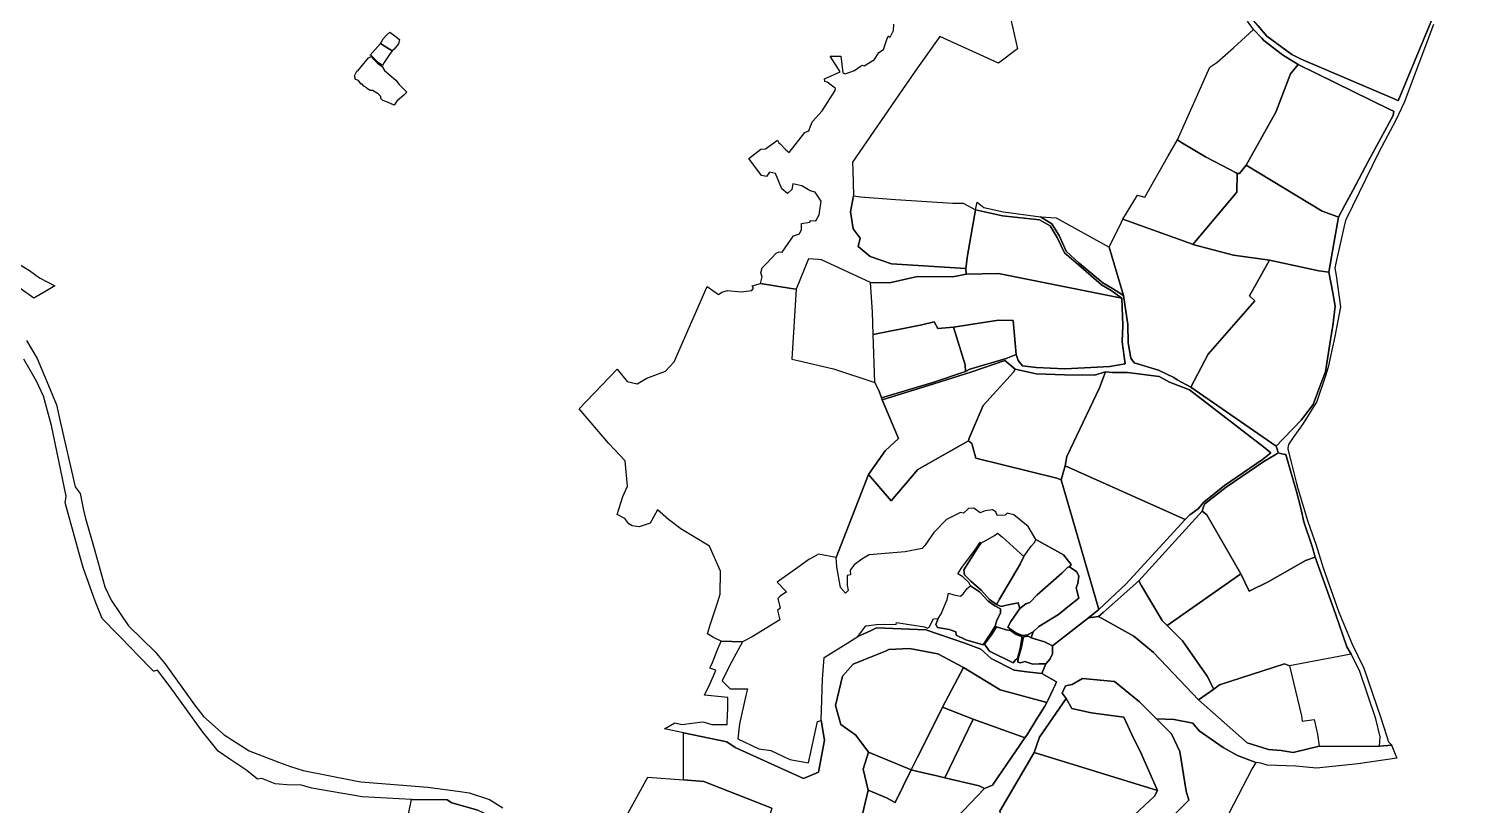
# Model space of a CAD drawing. Extents: x 544494 to 549037, y 1840490 to 1845220.
# Drawn here: x 547530 to 548564, y 1841194 to 1841752 of the extents above; entities that cross this region are included whole.
import ezdxf

# ---------------------------------------------------------------- set-up
doc = ezdxf.new("R2010")
doc.units = 0
doc.layers.add('Level 30', color=7, linetype='Continuous')

msp = doc.modelspace()

# ---------------------------------------------------------------- linework, layer by layer
at = {"layer": 'Level 30'}
for points in [[(548554.85, 1841800.38), (548549.8127, 1841788.1893), (548513.48, 1841700.26), (548513.2349, 1841700.3651), (548510.475, 1841701.5481), (548443.75, 1841730.15), (548436.98, 1841733.54), (548419.16, 1841746.64), (548412.652, 1841754.245), (548405.16, 1841763), (548408.2863, 1841766.4809), (548438.13, 1841799.71), (548439.79, 1841802.35), (548461.31, 1841797.06), (548463.05, 1841797.96), (548476.14, 1841804.02), (548489.55, 1841811.63), (548519.02, 1841831.36), (548540.24, 1841845.78), (548563.76, 1841824.03), (548562.5434, 1841820.8008)], [(548425.56, 1841692.12), (548404.21, 1841653.89), (548399.36, 1841648.04), (548397.85, 1841647.95), (548397.06, 1841648.52), (548392.4989, 1841650.8709), (548375.02, 1841659.88), (548357.4303, 1841670.5875), (548354.88, 1841672.14), (548378.07, 1841724.41), (548383.19, 1841727.69), (548395.0566, 1841738.325), (548409.59, 1841751.35), (548415.4195, 1841745.1672), (548416.85, 1841743.65), (548430.42, 1841733.23), (548441.58, 1841726.36), (548436.22, 1841719.47)], [(547785.11, 1841727.79), (547783.91, 1841725.68), (547780.77, 1841727.8), (547777.65, 1841730.74), (547775.66, 1841732.86), (547775.14, 1841733), (547778.65, 1841737.08), (547782.47, 1841741.43), (547785.72, 1841739.22), (547790.96, 1841736.2), (547789.04, 1841733.55)], [(547796.19, 1841744.18), (547795.33, 1841741.21), (547792.29, 1841737.38), (547790.96, 1841736.2), (547785.72, 1841739.22), (547782.47, 1841741.43), (547784.31, 1841744.62), (547786.83, 1841747.44), (547789.09, 1841749.42), (547792.65, 1841746.94)], [(547794.26, 1841699.89), (547792.36, 1841697.14), (547787.43, 1841699.27), (547784.09, 1841700.35), (547782.8, 1841701.8), (547782.8, 1841703.41), (547780.84, 1841705.22), (547776.61, 1841707.67), (547775.02, 1841707.72), (547772.31, 1841709.26), (547772.71, 1841709.63), (547770.41, 1841710.77), (547768.95, 1841712.28), (547768.62, 1841712.17), (547766.67, 1841714.69), (547764.46, 1841715.59), (547763.7, 1841718.09), (547765.8, 1841721.86), (547766.09, 1841721.75), (547768.35, 1841724.45), (547773.95, 1841730.99), (547775.68, 1841732.01), (547777.3, 1841730.28), (547780.39, 1841727.25), (547783.69, 1841724.79), (547785.25, 1841721.98), (547793.38, 1841714.98), (547795.8, 1841711.86), (547798.29, 1841709.46), (547801.3, 1841706.35), (547799.48, 1841704.49)], [(548510.2082, 1841692.7205), (548510.25, 1841692.7), (548509.76, 1841689.67), (548492.2386, 1841657.0179), (548480.804, 1841635.7089), (548475.1684, 1841625.2067), (548470.55, 1841616.6), (548470.02, 1841616.7923), (548458.78, 1841620.87), (548404.21, 1841653.89), (548425.56, 1841692.12), (548436.22, 1841719.47), (548441.58, 1841726.36), (548507.5043, 1841694.0459)], [(548397.59, 1841634.66), (548365.96, 1841596.99), (548365.6317, 1841597.1086), (548315.76, 1841615.13), (548318.21, 1841619.5), (548326.26, 1841632.28), (548331.41, 1841630.84), (548348.1011, 1841660.2112), (548354.88, 1841672.14), (548357.4303, 1841670.5875), (548375.02, 1841659.88), (548392.4989, 1841650.8709), (548397.06, 1841648.52), (548397.85, 1841647.95)], [(548404.21, 1841653.89), (548458.78, 1841620.87), (548470.02, 1841616.7923), (548470.55, 1841616.6), (548466.5598, 1841593.6014), (548463.69, 1841577.06), (548456.52, 1841578), (548420.91, 1841585.74), (548395.15, 1841589.36), (548365.96, 1841596.99), (548397.59, 1841634.66), (548397.85, 1841647.95), (548399.36, 1841648.04)], [(548122.17, 1841631.94), (548127.36, 1841631.31), (548152.48, 1841629.35), (548193.65, 1841626.69), (548200.93, 1841626.6), (548209.77, 1841621.86), (548204.08, 1841589.04), (548202.96, 1841579.8), (548149.58, 1841582.99), (548134.1, 1841588.29), (548125.49, 1841595.6), (548127.07, 1841601.41), (548122.09, 1841608.1), (548120.03, 1841620.45)], [(548425.77, 1841452.05), (548426.7087, 1841449.0875), (548427.31, 1841447.19), (548425.0846, 1841445.8865), (548416.93, 1841441.11), (548389.83, 1841422.67), (548374.46, 1841410.67), (548373.85, 1841409.22), (548372.66, 1841405.25), (548327.22, 1841355.25), (548301.54, 1841332.55), (548298.31, 1841329.59), (548290.93, 1841328.72), (548298.39, 1841334.6), (548317.74, 1841352.95), (548360.47, 1841399.23), (548363.71, 1841402.75), (548369.77, 1841406.99), (548373.92, 1841411.89), (548388.67, 1841423.66), (548416.03, 1841442.33), (548421.92, 1841447.18), (548416.67, 1841451.53), (548363.63, 1841492.51), (548349.17, 1841498.01), (548341.73, 1841502.05), (548319.05, 1841504.99), (548308.2, 1841505), (548303.32, 1841505.38), (548295.33, 1841503.01), (548273.86, 1841503.21), (548253.36, 1841503.94), (548238.44, 1841507.42), (548230.94, 1841513.6), (548207.23, 1841505.54), (548202.71, 1841504.03), (548179.83, 1841496.77), (548142.74, 1841485.24), (548142.29, 1841486.67), (548179.14, 1841497.85), (548202.58, 1841505.73), (548205.74, 1841507.29), (548231.85, 1841515.04), (548239.13, 1841517.91), (548240.57, 1841513.69), (548243.55, 1841509.86), (548253.31, 1841508.45), (548273.91, 1841507.55), (548288.09, 1841508.23), (548306.38, 1841509.18), (548317.39, 1841511.13), (548315.29, 1841526.93), (548315.77, 1841538.69), (548315.02, 1841558.29), (548307.41, 1841563.97), (548300.44, 1841567.91), (548283.93, 1841582.43), (548273.66, 1841590.98), (548268.58, 1841602.01), (548263.56, 1841610.26), (548255.71, 1841614.77), (548229.36, 1841617.53), (548209.77, 1841621.86), (548210.98, 1841627.35), (548215.85, 1841623.63), (548229.92, 1841620.32), (548256.56, 1841616.86), (548264.66, 1841611.72), (548270.03, 1841603.38), (548274.89, 1841592.21), (548284.38, 1841583.55), (548301.27, 1841569.33), (548308.35, 1841565.34), (548316.15, 1841560.31), (548319.33, 1841539.53), (548319.56, 1841526.33), (548321.43, 1841515.38), (548323.76, 1841511.85), (548341.23, 1841506.75), (548352.38, 1841501.31), (548354.66, 1841499.74), (548364.61, 1841494.42)], [(548226.44, 1841576.08), (548203.1, 1841575.56), (548202.96, 1841579.8), (548204.08, 1841589.04), (548209.77, 1841621.86), (548229.36, 1841617.53), (548255.71, 1841614.77), (548263.56, 1841610.26), (548268.58, 1841602.01), (548273.66, 1841590.98), (548283.93, 1841582.43), (548300.44, 1841567.91), (548307.41, 1841563.97), (548315.02, 1841558.29)], [(548305.86, 1841595.12), (548316.15, 1841560.31), (548308.35, 1841565.34), (548301.27, 1841569.33), (548284.38, 1841583.55), (548274.89, 1841592.21), (548270.03, 1841603.38), (548264.66, 1841611.72), (548256.56, 1841616.86), (548267.76, 1841616.19)], [(548377.06, 1841518.1), (548364.61, 1841494.42), (548354.66, 1841499.74), (548352.38, 1841501.31), (548341.23, 1841506.75), (548323.76, 1841511.85), (548321.43, 1841515.38), (548319.56, 1841526.33), (548319.33, 1841539.53), (548316.15, 1841560.31), (548305.86, 1841595.12), (548314.729, 1841613.046), (548315.76, 1841615.13), (548365.6317, 1841597.1086), (548365.96, 1841596.99), (548395.15, 1841589.36), (548420.91, 1841585.74), (548406.58, 1841560.08), (548410.59, 1841556.35)], [(548466.4483, 1841562.2186), (548468.21, 1841552.74), (548466.53, 1841538.55), (548464.9396, 1841528.7557), (548461.17, 1841505.54), (548458.6708, 1841498.8053), (548452.39, 1841481.88), (548445.5209, 1841472.8849), (548443.86, 1841470.71), (548437.9622, 1841464.6264), (548430.8931, 1841457.3346), (548425.77, 1841452.05), (548364.61, 1841494.42), (548377.06, 1841518.1), (548410.59, 1841556.35), (548406.58, 1841560.08), (548420.91, 1841585.74), (548456.52, 1841578), (548463.69, 1841577.06)], [(548315.29, 1841526.93), (548317.39, 1841511.13), (548306.38, 1841509.18), (548288.09, 1841508.23), (548273.91, 1841507.55), (548253.31, 1841508.45), (548243.55, 1841509.86), (548240.57, 1841513.69), (548239.13, 1841517.91), (548236.98, 1841542.28), (548226.47, 1841542.53), (548194.13, 1841537.44), (548182.79, 1841536.47), (548180.27, 1841541.27), (548171.41, 1841539.26), (548136.43, 1841532.17), (548135.77, 1841548.38), (548134.32, 1841569.69), (548147.96, 1841569.34), (548168.22, 1841573.96), (548193.54, 1841573.68), (548203.1, 1841575.56), (548226.44, 1841576.08), (548315.02, 1841558.29), (548315.77, 1841538.69)], [(548142.74, 1841485.24), (548154.52, 1841457.47), (548144.97, 1841448.73), (548133.06, 1841431.68), (548109.79, 1841372.1), (548097.04, 1841374.49), (548093.7109, 1841372.5703), (548090.19, 1841370.54), (548083.9427, 1841366.1221), (548067.31, 1841354.36), (548074.1, 1841347.42), (548069.46, 1841344.33), (548067.95, 1841342.57), (548069.47, 1841335.71), (548067.69, 1841333.82), (548069.23, 1841327.26), (548049.32, 1841314.97), (548042.47, 1841311.4), (548027.19, 1841311.92), (548021.55, 1841314.55), (548017.34, 1841317.14), (548019.51, 1841324.24), (548024.3, 1841338.82), (548026.46, 1841345.72), (548026.76, 1841362.32), (548018.73, 1841380.09), (547998.3, 1841392.53), (547989.27, 1841399.39), (547981.45, 1841406.18), (547976.25, 1841396.58), (547968.2, 1841394.04), (547963.33, 1841394.84), (547960.73, 1841396.33), (547957.95, 1841400.13), (547952.44, 1841402.95), (547956.59, 1841415.9), (547959.77, 1841423.28), (547958.15, 1841441.54), (547946.58, 1841453.88), (547925.05, 1841478.93), (547952.55, 1841507.26), (547959.76, 1841498.53), (547966.75, 1841496.91), (547973.82, 1841500.83), (547987.25, 1841506), (547993.36, 1841512.54), (548017.17, 1841566.68), (548025.23, 1841561.12), (548027.61, 1841562.76), (548031.68, 1841563.8), (548041.44, 1841562.86), (548049.21, 1841563.78), (548050.31, 1841565.64), (548049.43, 1841567.23), (548055.33, 1841568.93), (548077.3616, 1841565.3591), (548081.12, 1841564.75), (548077.96, 1841514.43), (548082.1872, 1841513.4682), (548107.89, 1841507.62), (548137.64, 1841497.71), (548140.61, 1841491.56), (548142.29, 1841486.67)], [(548194.13, 1841537.44), (548202.5, 1841510.45), (548202.58, 1841505.73), (548179.14, 1841497.85), (548142.29, 1841486.67), (548140.61, 1841491.56), (548137.64, 1841497.71), (548136.43, 1841532.17), (548171.41, 1841539.26), (548180.27, 1841541.27), (548182.79, 1841536.47)], [(548194.13, 1841537.44), (548226.47, 1841542.53), (548236.98, 1841542.28), (548239.13, 1841517.91), (548231.85, 1841515.04), (548205.74, 1841507.29), (548202.58, 1841505.73), (548202.5, 1841510.45)], [(548205.37, 1841457.71), (548204.83, 1841455.92), (548168.54, 1841435.34), (548149.21, 1841412.77), (548133.06, 1841431.68), (548144.97, 1841448.73), (548154.52, 1841457.47), (548142.74, 1841485.24), (548179.83, 1841496.77), (548202.71, 1841504.03), (548207.23, 1841505.54), (548230.94, 1841513.6), (548238.44, 1841507.42), (548237.03, 1841505.31), (548215.27, 1841481.32)], [(548275.56, 1841444.61), (548274.18, 1841437.98), (548271.46, 1841427.91), (548268.17, 1841429.05), (548210.04, 1841443.52), (548207.3, 1841454.03), (548204.83, 1841455.92), (548205.37, 1841457.71), (548215.27, 1841481.32), (548237.03, 1841505.31), (548238.44, 1841507.42), (548253.36, 1841503.94), (548273.86, 1841503.21), (548295.33, 1841503.01), (548303.32, 1841505.38), (548298.9, 1841493.86)], [(548388.67, 1841423.66), (548373.92, 1841411.89), (548369.77, 1841406.99), (548363.71, 1841402.75), (548360.47, 1841399.23), (548274.18, 1841437.98), (548275.56, 1841444.61), (548298.9, 1841493.86), (548303.32, 1841505.38), (548308.2, 1841505), (548319.05, 1841504.99), (548341.73, 1841502.05), (548349.17, 1841498.01), (548363.63, 1841492.51), (548416.67, 1841451.53), (548421.92, 1841447.18), (548416.03, 1841442.33)], [(548271.46, 1841427.91), (548298.39, 1841334.6), (548290.93, 1841328.72), (548265.25, 1841308.5), (548259.47, 1841311.41), (548249.95, 1841314.24), (548251.34, 1841318.57), (548255.34, 1841322.52), (548269.44, 1841330.98), (548276.12, 1841336.49), (548284.13, 1841342.8), (548282.18, 1841350.3), (548283.47, 1841353.25), (548283.98, 1841358.58), (548282.53, 1841361.83), (548277.47, 1841365.38), (548278.67, 1841367.01), (548272.94, 1841373.82), (548253.27, 1841384.9), (548247.66, 1841394.18), (548237.29, 1841402.65), (548232.49, 1841403.88), (548231.07, 1841402.46), (548225.3, 1841402.21), (548224.35, 1841404.81), (548222.06, 1841406.32), (548216.68, 1841405.52), (548213.23, 1841404.08), (548208.54, 1841407.59), (548204.89, 1841407.3), (548201.11, 1841403.96), (548199.08, 1841404.38), (548188.95, 1841399.23), (548179.84, 1841389.98), (548173.51, 1841380.55), (548171.54, 1841378.54), (548159.39, 1841376.18), (548133.38, 1841373.85), (548128.29, 1841370.76), (548122.62, 1841366.79), (548119.81, 1841362.82), (548120.12, 1841359.63), (548117.72, 1841359.04), (548117.68, 1841352.22), (548118.28, 1841348.27), (548116.42, 1841346.35), (548112.85, 1841350.54), (548110.23, 1841365.28), (548109.79, 1841372.1), (548133.06, 1841431.68), (548149.21, 1841412.77), (548168.54, 1841435.34), (548204.83, 1841455.92), (548207.3, 1841454.03), (548210.04, 1841443.52), (548268.17, 1841429.05)], [(548406.54, 1841347.86), (548400.36, 1841360.22), (548375.92, 1841402.62), (548372.66, 1841405.25), (548373.85, 1841409.22), (548374.46, 1841410.67), (548389.83, 1841422.67), (548416.93, 1841441.11), (548425.0846, 1841445.8865), (548427.31, 1841447.19), (548428.9312, 1841446.8258), (548431.9559, 1841446.1464), (548432.83, 1841445.95), (548436.0962, 1841434.3478), (548440.3099, 1841419.3801), (548443.37, 1841408.51), (548444.0317, 1841405.3784), (548445.65, 1841397.72), (548451.69, 1841379.9), (548453.84, 1841372.25), (548446.92, 1841369.81), (548420.63, 1841354.88)], [(548274.18, 1841437.98), (548360.47, 1841399.23), (548317.74, 1841352.95), (548298.39, 1841334.6), (548271.46, 1841427.91)], [(548400.36, 1841360.22), (548347.47, 1841323.13), (548343.88, 1841326.7), (548329.2, 1841351.78), (548327.22, 1841355.25), (548372.66, 1841405.25), (548375.92, 1841402.62)], [(548227.16, 1841342.13), (548224.97, 1841338.31), (548219.95, 1841341.79), (548213.89, 1841348.56), (548206.55, 1841355.12), (548201.97, 1841359.58), (548201.55, 1841363.27), (548210.76, 1841377.92), (548213.92, 1841382.48), (548217.34, 1841384.13), (548223.41, 1841387.73), (548225.6, 1841389.45), (548228.95, 1841386.89), (548242.08, 1841374.9), (548244.65, 1841372.86), (548242.03, 1841367.14)], [(548260.26, 1841295.69), (548257.45, 1841288.67), (548246.83, 1841289.83), (548237.51, 1841291.12), (548221, 1841299.49), (548213.77, 1841306.17), (548202.3, 1841310.54), (548174.23, 1841319.96), (548138.84, 1841321.39), (548134.3604, 1841319.3574), (548125.33, 1841315.26), (548130.98, 1841322.85), (548131.5034, 1841322.9134), (548138.57, 1841323.77), (548144.82, 1841324.22), (548152.8, 1841323.92), (548153.12, 1841325.28), (548173.12, 1841322.1), (548175.18, 1841321.32), (548176.53, 1841321.99), (548179.6, 1841327.86), (548183.02, 1841328.22), (548181.43, 1841323.78), (548182.51, 1841321.66), (548190.83, 1841320.17), (548195.79, 1841318.65), (548196.05, 1841316.23), (548202.86, 1841312.89), (548215.27, 1841309.37), (548220.77, 1841317.58), (548223.91, 1841322.66), (548225.2, 1841326.95), (548227.74, 1841331.95), (548227.92, 1841335.02), (548223.79, 1841337.36), (548218.98, 1841340.55), (548212.81, 1841347.34), (548206.2, 1841351.7), (548205.1, 1841353.97), (548200.82, 1841358.09), (548197.17, 1841360.18), (548200.03, 1841364.78), (548210.08, 1841378.31), (548213.24, 1841383.11), (548213.92, 1841382.48), (548210.76, 1841377.92), (548201.55, 1841363.27), (548201.97, 1841359.58), (548206.55, 1841355.12), (548213.89, 1841348.56), (548219.95, 1841341.79), (548224.97, 1841338.31), (548228.4, 1841336.92), (548232.22, 1841337.7), (548240.57, 1841339.54), (548241.8, 1841335.44), (548235.26, 1841326.11), (548233.12, 1841322.04), (548235.14, 1841320.38), (548239.32, 1841317.61), (548243.6, 1841315.88), (548247.17, 1841316.48), (548251.34, 1841318.57), (548249.95, 1841314.24), (548247.56, 1841315.52), (548244.26, 1841314.96), (548242.66, 1841306.53), (548240.38, 1841299.34), (548240.32, 1841296.73), (548242.09, 1841296.32), (548245.37, 1841297.27), (548251.13, 1841295.48), (548255.54, 1841295.67)], [(548278.67, 1841367.01), (548277.47, 1841365.38), (548276.1, 1841365.05), (548271.84, 1841360.87), (548254.16, 1841345.31), (548248.92, 1841339.71), (548246.04, 1841338.84), (548241.8, 1841335.44), (548240.57, 1841339.54), (548232.22, 1841337.7), (548228.4, 1841336.92), (548224.97, 1841338.31), (548227.16, 1841342.13), (548242.03, 1841367.14), (548244.65, 1841372.86), (548249.76, 1841380.18), (548252.43, 1841383.16), (548253.27, 1841384.9), (548272.94, 1841373.82)], [(548479.72, 1841302.58), (548435.41, 1841294.08), (548431.77, 1841295.52), (548385.09, 1841280.59), (548380.95, 1841277.52), (548376.33, 1841286.81), (548358.62, 1841312.08), (548347.47, 1841323.13), (548400.36, 1841360.22), (548406.54, 1841347.86), (548420.63, 1841354.88), (548446.92, 1841369.81), (548453.84, 1841372.25), (548468.5, 1841331.45), (548476.68, 1841307.72)], [(548277.47, 1841365.38), (548282.53, 1841361.83), (548283.98, 1841358.58), (548283.47, 1841353.25), (548282.18, 1841350.3), (548284.13, 1841342.8), (548276.12, 1841336.49), (548269.44, 1841330.98), (548255.34, 1841322.52), (548251.34, 1841318.57), (548247.17, 1841316.48), (548243.6, 1841315.88), (548239.32, 1841317.61), (548235.14, 1841320.38), (548233.12, 1841322.04), (548235.26, 1841326.11), (548241.8, 1841335.44), (548246.04, 1841338.84), (548248.92, 1841339.71), (548254.16, 1841345.31), (548271.84, 1841360.87), (548276.1, 1841365.05)], [(548223.79, 1841337.36), (548227.92, 1841335.02), (548227.74, 1841331.95), (548225.2, 1841326.95), (548223.91, 1841322.66), (548220.77, 1841317.58), (548215.27, 1841309.37), (548202.86, 1841312.89), (548196.05, 1841316.23), (548195.79, 1841318.65), (548190.83, 1841320.17), (548182.51, 1841321.66), (548181.43, 1841323.78), (548183.02, 1841328.22), (548185.15, 1841331.54), (548189.59, 1841341.86), (548190.44, 1841346.44), (548194.33, 1841345.29), (548198.99, 1841344.25), (548200.95, 1841346), (548203.9, 1841349.7), (548206.2, 1841351.7), (548212.81, 1841347.34), (548218.98, 1841340.55)], [(548380.95, 1841277.52), (548370.14, 1841269.74), (548352.14, 1841288.71), (548337.6, 1841303.87), (548323.67, 1841315.5), (548298.31, 1841329.59), (548301.54, 1841332.55), (548327.22, 1841355.25), (548329.2, 1841351.78), (548343.88, 1841326.7), (548347.47, 1841323.13), (548358.62, 1841312.08), (548376.33, 1841286.81)], [(548239.06, 1841316.73), (548243.46, 1841315.03), (548241.99, 1841306.65), (548239.9, 1841299.44), (548238.48, 1841298.38), (548236.8, 1841296.42), (548219.98, 1841304.69), (548216.22, 1841309.65), (548221.74, 1841317.26), (548225.02, 1841322.12), (548231.97, 1841320.02), (548234.96, 1841319.45)], [(548243.46, 1841315.03), (548239.06, 1841316.73), (548234.96, 1841319.45), (548231.97, 1841320.02), (548225.02, 1841322.12), (548221.74, 1841317.26), (548216.22, 1841309.65), (548219.98, 1841304.69), (548236.8, 1841296.42), (548238.48, 1841298.38), (548239.9, 1841299.44), (548241.99, 1841306.65)], [(548097.19, 1841217.87), (548086.36, 1841213.27), (548037.31, 1841235.52), (548031.15, 1841239.49), (548000, 1841246.1), (547986.37, 1841248.99), (547993.94, 1841253.1), (547999.01, 1841252.11), (548013.86, 1841253.97), (548014.89, 1841253.69), (548020.53, 1841251.9), (548031.46, 1841252.02), (548031.78, 1841259.79), (548032.03, 1841262.82), (548031.85, 1841270.4), (548031.84, 1841271.4), (548015.22, 1841273.01), (548019.14, 1841281.05), (548021.76, 1841287.08), (548023.41, 1841291.13), (548019, 1841292.43), (548019.39, 1841293.35), (548020.95, 1841296.66), (548024.75, 1841306.38), (548027.19, 1841311.92), (548042.47, 1841311.4), (548033.49, 1841294.69), (548027.94, 1841283.51), (548033.74, 1841277.58), (548046.13, 1841277.68), (548044.81, 1841272.87), (548040.42, 1841252.61), (548039.22, 1841241.67), (548054.23, 1841234.43), (548062.82, 1841233.38), (548076.44, 1841226.78), (548089.85, 1841224.39), (548096.3, 1841254.1), (548098.96, 1841254.89), (548101.36, 1841240.82)], [(548201.23, 1841292.91), (548186.15, 1841264.38), (548178.9458, 1841249.9748), (548168.187, 1841228.4619), (548163.64, 1841219.37), (548133.05, 1841232.09), (548123.94, 1841244.41), (548113.18, 1841252.06), (548109.27, 1841265.65), (548114.39, 1841286.66), (548121.96, 1841295.35), (548129.6124, 1841298.4592), (548145.273, 1841304.822), (548147.68, 1841305.8), (548162.5, 1841306.69), (548182.7, 1841302.85)], [(548249.95, 1841314.24), (548259.47, 1841311.41), (548265.25, 1841308.5), (548265.23, 1841302.75), (548263.54, 1841299.23), (548260.26, 1841295.69), (548255.54, 1841295.67), (548251.13, 1841295.48), (548245.37, 1841297.27), (548242.09, 1841296.32), (548240.32, 1841296.73), (548240.38, 1841299.34), (548242.66, 1841306.53), (548244.26, 1841314.96), (548247.56, 1841315.52)], [(548435.41, 1841294.08), (548443.96, 1841258.34), (548444.41, 1841254.31), (548453.16, 1841255.67), (548455.4, 1841245.09), (548456.77, 1841236.41), (548438.11, 1841231.91), (548429.33, 1841233.31), (548420.23, 1841234.06), (548404.91, 1841238.92), (548370.14, 1841269.74), (548380.95, 1841277.52), (548385.09, 1841280.59), (548431.77, 1841295.52)], [(548261.0516, 1841267.8803), (548261.2, 1841267.84), (548259.5312, 1841265.1417), (548253.4509, 1841255.31), (548247.18, 1841245.17), (548245.27, 1841242.38), (548244.7302, 1841242.5778), (548208.27, 1841255.94), (548186.15, 1841264.38), (548201.23, 1841292.91), (548227.55, 1841276.98)], [(548208.27, 1841255.94), (548187.74, 1841213.76), (548181.9739, 1841215.1022), (548168.4471, 1841218.251), (548163.64, 1841219.37), (548168.187, 1841228.4619), (548178.9458, 1841249.9748), (548186.15, 1841264.38)], [(548340.64, 1841204.58), (548252.1, 1841231.94), (548255.85, 1841242.91), (548275.02, 1841270.76), (548278.94, 1841263.41), (548292.93, 1841260.33), (548316.32, 1841257.2), (548323.24, 1841242.09), (548328.24, 1841232.84)], [(548208.27, 1841255.94), (548244.7302, 1841242.5778), (548245.27, 1841242.38), (548221.99, 1841208.39), (548216.22, 1841205.96), (548213.93, 1841207.2198), (548212.53, 1841207.99), (548187.74, 1841213.76)], [(548381.9, 1841169.17), (548376.6, 1841160.69), (548356.85, 1841162.72), (548338.55, 1841172.86), (548363.19, 1841197.63), (548361.2, 1841204.17), (548356.68, 1841232.5), (548350.52, 1841245.42), (548339.9, 1841256), (548352.43, 1841255.63), (548366, 1841252.86), (548370.55, 1841247.55), (548387.84, 1841235.49), (548398.16, 1841229.7), (548411.2, 1841224.61), (548408.41, 1841219.83)], [(548133.05, 1841232.09), (548163.64, 1841219.37), (548152.15, 1841196.03), (548145.99, 1841199.26), (548132.72, 1841204.77), (548129.14, 1841220.01)], [(548252.1, 1841231.94), (548340.64, 1841204.58), (548338.37, 1841200.48), (548316.87, 1841180.37), (548305.94, 1841168.24), (548291.38, 1841143.48), (548284.26, 1841100.76), (548273.12, 1841101.56), (548267.28, 1841115.44), (548256, 1841133.11), (548243.13, 1841146.9), (548227.42, 1841189.73)], [(548042.65, 1841149.58), (548033.36, 1841133.32), (548027.27, 1841136.4), (548001.73, 1841146.65), (547982.47, 1841159.57), (547958.82, 1841173.05), (547957.45, 1841183.33), (547974.53, 1841214.25), (548000, 1841212.3), (548014.76, 1841211.17), (548063.47, 1841191.99), (548061.31, 1841184.61)], [(548187.74, 1841213.76), (548212.53, 1841207.99), (548213.93, 1841207.2198), (548216.22, 1841205.96), (548185.9655, 1841174.1854), (548183.58, 1841171.68), (548150.8, 1841141.32), (548143.4349, 1841136.7438), (548132.42, 1841129.9), (548131.13, 1841136.34), (548130.5281, 1841142.703), (548127.14, 1841178.52), (548127.53, 1841182.67), (548132.72, 1841204.77), (548145.99, 1841199.26), (548152.15, 1841196.03), (548163.64, 1841219.37), (548168.4471, 1841218.251), (548181.9739, 1841215.1022)], [(547908.21, 1841150.46), (547911.567, 1841143.4482), (547911.93, 1841142.69), (547906.62, 1841138.4), (547898.74, 1841129.91), (547890.23, 1841117.41), (547839.99, 1841103.87), (547830.6, 1841101.95), (547827.01, 1841093.74), (547822, 1841082.96), (547796.43, 1841111.63), (547791, 1841131.5), (547804.83, 1841198.11), (547830.36, 1841197.98), (547833.7, 1841195.76), (547852.41, 1841190.54), (547866.22, 1841183.98), (547882.0972, 1841174.8098), (547887.62, 1841171.62), (547898.88, 1841162.35)]]:
    msp.add_lwpolyline(points, close=True, dxfattribs=at)
for points in [[(548229.36, 1841785.25), (548240, 1841737.53), (548226.48, 1841727.23), (548184.12, 1841746.49), (548168.19, 1841723.88), (548157.4632, 1841708.2987), (548121.61, 1841656.22), (548121.7461, 1841650.3183), (548122.17, 1841631.94), (548120.03, 1841620.45), (548122.09, 1841608.1), (548127.07, 1841601.41), (548125.49, 1841595.6), (548134.1, 1841588.29), (548149.58, 1841582.99), (548202.96, 1841579.8), (548203.1, 1841575.56), (548193.54, 1841573.68), (548168.22, 1841573.96), (548147.96, 1841569.34), (548134.32, 1841569.69), (548099.18, 1841585.95), (548097.077, 1841586.0999), (548089.92, 1841586.61), (548081.12, 1841564.75), (548077.3616, 1841565.3591), (548055.33, 1841568.93), (548056.52, 1841573.79), (548055.74, 1841576.55), (548056.53, 1841580.15), (548059.99, 1841583.48), (548066.7, 1841590.78), (548068.78, 1841591.73), (548070.87, 1841591.49), (548079.03, 1841603.11), (548083.32, 1841604.71), (548084.87, 1841607.79), (548084.77, 1841612.11), (548090.8, 1841613.01), (548091.22, 1841614.29), (548091.6823, 1841614.2522), (548095.13, 1841613.97), (548097.47, 1841618.35), (548099, 1841628.07), (548096.6158, 1841631.6772), (548094.77, 1841634.47), (548091.03, 1841635.43), (548085.18, 1841639.16), (548078.59, 1841640.55), (548077.9, 1841636.56), (548074.7, 1841633.57), (548070.67, 1841637.05), (548066.09, 1841648.05), (548061.99, 1841648.96), (548059.75, 1841645.9), (548056.06, 1841646.6), (548047.1, 1841658.63), (548055.72, 1841665.33), (548059.03, 1841665.74), (548067.53, 1841671.8), (548068.63, 1841670.09), (548069.49, 1841669.2), (548073.68, 1841664.96), (548076.07, 1841663.06), (548087.37, 1841677.41), (548090.11, 1841678.61), (548091.34, 1841681.91), (548092.81, 1841685.24), (548099.61, 1841693), (548109.13, 1841707.71), (548109.4, 1841709.07), (548108.18, 1841709.91), (548103.25, 1841713.54), (548101.65, 1841714.15), (548101.33, 1841715.87), (548112.66, 1841720.92), (548105.41, 1841732.29), (548113.22, 1841732.35), (548114.52, 1841720.26), (548116.2, 1841719.5), (548122.89, 1841722.08), (548126.97, 1841724.8), (548128.47, 1841725.89), (548129.76, 1841725.34), (548137.26, 1841729.88), (548140.44, 1841734.9), (548143.66, 1841737.06), (548146.07, 1841744.24), (548147.11, 1841746.64), (548147.28, 1841746.54), (548148.57, 1841746.04), (548150.94, 1841750.63), (548151.27, 1841755.3)], [(548412.652, 1841754.245), (548419.16, 1841746.64), (548436.98, 1841733.54), (548443.75, 1841730.15), (548510.475, 1841701.5481), (548513.2349, 1841700.3651), (548513.48, 1841700.26), (548549.8127, 1841788.1893)], [(548538.9097, 1841755.0573), (548517.68, 1841699.06), (548511.79, 1841686.29), (548499.52, 1841663.25), (548475.7508, 1841614.7609), (548475.52, 1841614.29), (548474.4047, 1841609.1806), (548473.4527, 1841604.8189), (548468.7833, 1841583.427), (548468.02, 1841579.93), (548468.8049, 1841574.5946), (548472.12, 1841552.06), (548468.03, 1841530.89), (548465.0524, 1841517.5512), (548463.11, 1841508.85), (548461.35, 1841502.46), (548454.97, 1841484.06), (548445.24, 1841468.36), (548438.118, 1841458.2928), (548434.6, 1841453.32), (548434.2006, 1841450.571), (548434.09, 1841449.81), (548436.32, 1841441.46), (548440.272, 1841426.1014), (548441.42, 1841421.64), (548444.7297, 1841410.6523), (548448.33, 1841398.7), (548450.2916, 1841393.0186), (548454.5, 1841380.83), (548459.57, 1841364.65), (548470.94, 1841332.65), (548480.29, 1841309.68), (548488.86, 1841292.55), (548500.97, 1841256.88), (548504.98, 1841244.03), (548506.53, 1841239.48), (548508.78, 1841237.1), (548500.02, 1841236.42), (548500.54, 1841243.18), (548497.42, 1841255.97), (548485.74, 1841290.77), (548479.72, 1841302.58), (548476.68, 1841307.72), (548468.5, 1841331.45), (548453.84, 1841372.25), (548451.69, 1841379.9), (548445.65, 1841397.72), (548444.0317, 1841405.3784), (548443.37, 1841408.51), (548440.3099, 1841419.3801), (548436.0962, 1841434.3478), (548432.83, 1841445.95), (548431.9559, 1841446.1464), (548428.9312, 1841446.8258), (548427.31, 1841447.19), (548426.7087, 1841449.0875), (548425.77, 1841452.05), (548430.8931, 1841457.3346), (548437.9622, 1841464.6264), (548443.86, 1841470.71), (548445.5209, 1841472.8849), (548452.39, 1841481.88), (548458.6708, 1841498.8053), (548461.17, 1841505.54), (548464.9396, 1841528.7557), (548466.53, 1841538.55), (548468.21, 1841552.74), (548466.4483, 1841562.2186), (548463.69, 1841577.06), (548466.5598, 1841593.6014), (548470.55, 1841616.6), (548475.1684, 1841625.2067), (548480.804, 1841635.7089), (548492.2386, 1841657.0179), (548509.76, 1841689.67), (548510.25, 1841692.7), (548510.2082, 1841692.7205), (548507.5043, 1841694.0459), (548441.58, 1841726.36), (548430.42, 1841733.23), (548416.85, 1841743.65), (548415.4195, 1841745.1672), (548409.59, 1841751.35), (548405.15, 1841757.52)], [(547495.19, 1841599.53), (547530.45, 1841578.28), (547537.63, 1841573), (547548.62, 1841567.2), (547542.6622, 1841563.7223), (547533.39, 1841558.31), (547511.83, 1841573.79)], [(547528.15, 1841527.89), (547535.85, 1841514.92), (547544.04, 1841495.62), (547549.74, 1841481.81), (547552.4, 1841469.77), (547563.06, 1841422.7), (547566.73, 1841418.08), (547569.01, 1841406), (547570.24, 1841400.91), (547577.18, 1841376.81), (547584.45, 1841350.91), (547588.99, 1841341.4), (547601.39, 1841322.98), (547620.7, 1841304.17), (547623.95, 1841300.28), (547627.66, 1841295.83), (547648.85, 1841266.05), (547655.28, 1841257.85), (547670.22, 1841244.57), (547688.13, 1841233.04), (547709.96, 1841224.61), (547717.81, 1841221.93), (547726.9, 1841218.88), (547764.4939, 1841211.6049), (547768.24, 1841210.88), (547816.4, 1841207.01), (547839.7879, 1841203.8257), (547846.22, 1841202.95), (547860.67, 1841198.2), (547870.33, 1841192.2)], [(547852.41, 1841190.54), (547833.7, 1841195.76), (547830.36, 1841197.98), (547804.83, 1841198.11), (547769.18, 1841200.15), (547733.19, 1841206.32), (547724.76, 1841208.59), (547718.16, 1841208.44), (547706.92, 1841209.48), (547697.17, 1841213.13), (547694.06, 1841212.79), (547686.36, 1841219.02), (547674.29, 1841227.02), (547665.95, 1841232.85), (547657.1314, 1841243.7269), (547654.81, 1841246.59), (547631.41, 1841279.16), (547622.19, 1841290.98), (547619.8567, 1841290.3561), (547619.46, 1841290.25), (547606.8768, 1841303.1433), (547604.6876, 1841305.3864), (547582.53, 1841328.09), (547577.9133, 1841339.5446), (547576.44, 1841343.2), (547568.78, 1841364.73), (547566.95, 1841371.44), (547557.0023, 1841407.9026), (547556.04, 1841411.43), (547556.2231, 1841412.7891), (547556.68, 1841416.18), (547546.21, 1841466.83), (547540.28, 1841488.07), (547535.35, 1841498.67), (547533.3819, 1841502.0965), (547526.2, 1841514.6)], [(548185.9655, 1841174.1854), (548216.22, 1841205.96), (548221.99, 1841208.39), (548245.27, 1841242.38), (548247.18, 1841245.17), (548253.4509, 1841255.31), (548259.5312, 1841265.1417), (548261.2, 1841267.84), (548262.0841, 1841269.7402), (548265.69, 1841277.49), (548266.7185, 1841279.7789), (548268.04, 1841282.72), (548257.45, 1841288.67), (548260.26, 1841295.69), (548263.54, 1841299.23), (548265.23, 1841302.75), (548265.25, 1841308.5), (548290.93, 1841328.72), (548298.31, 1841329.59), (548323.67, 1841315.5), (548337.6, 1841303.87), (548352.14, 1841288.71), (548370.14, 1841269.74), (548404.91, 1841238.92), (548420.23, 1841234.06), (548429.33, 1841233.31), (548438.11, 1841231.91), (548456.77, 1841236.41), (548500.02, 1841236.42), (548508.78, 1841237.1), (548508.9804, 1841236.6072), (548510.9259, 1841231.8226), (548512.59, 1841227.73), (548484.73, 1841223.73), (548454.71, 1841220.69), (548440, 1841222.16), (548419.24, 1841222.8), (548414.92, 1841224.21), (548411.2, 1841224.61), (548398.16, 1841229.7), (548387.84, 1841235.49), (548370.55, 1841247.55), (548366, 1841252.86), (548352.43, 1841255.63), (548339.9, 1841256), (548327.64, 1841268.31), (548309.78, 1841282.83), (548286.68, 1841285.14), (548279.37, 1841280.7), (548274.5975, 1841279.9145), (548274.57, 1841279.91), (548274.4461, 1841279.6425), (548274.3239, 1841279.3787), (548272.12, 1841274.62), (548275.02, 1841270.76), (548255.85, 1841242.91), (548252.1, 1841231.94), (548227.42, 1841189.73)], [(548063.47, 1841191.99), (548014.76, 1841211.17), (548000, 1841212.3), (548000, 1841233.45), (548000, 1841246.09), (548000, 1841246.1), (548031.15, 1841239.49), (548037.31, 1841235.52), (548086.36, 1841213.27), (548097.19, 1841217.87), (548101.36, 1841240.82), (548098.96, 1841254.89), (548099.93, 1841284.51), (548101.08, 1841300.16), (548118.0374, 1841310.719), (548125.33, 1841315.26), (548134.3604, 1841319.3574), (548138.84, 1841321.39), (548174.23, 1841319.96), (548202.3, 1841310.54), (548213.77, 1841306.17), (548221, 1841299.49), (548237.51, 1841291.12), (548246.83, 1841289.83), (548257.45, 1841288.67), (548268.04, 1841282.72), (548266.7185, 1841279.7789), (548265.69, 1841277.49), (548262.0841, 1841269.7402), (548261.2, 1841267.84), (548261.0516, 1841267.8803), (548227.55, 1841276.98), (548201.23, 1841292.91), (548182.7, 1841302.85), (548162.5, 1841306.69), (548147.68, 1841305.8), (548145.273, 1841304.822), (548129.6124, 1841298.4592), (548121.96, 1841295.35), (548114.39, 1841286.66), (548109.27, 1841265.65), (548113.18, 1841252.06), (548123.94, 1841244.41), (548133.05, 1841232.09), (548129.14, 1841220.01), (548132.72, 1841204.77), (548127.53, 1841182.67)], [(548316.87, 1841180.37), (548338.37, 1841200.48), (548340.64, 1841204.58), (548328.24, 1841232.84), (548323.24, 1841242.09), (548316.32, 1841257.2), (548292.93, 1841260.33), (548278.94, 1841263.41), (548275.02, 1841270.76), (548272.12, 1841274.62), (548274.3239, 1841279.3787), (548274.4461, 1841279.6425), (548274.57, 1841279.91), (548274.5975, 1841279.9145), (548279.37, 1841280.7), (548286.68, 1841285.14), (548309.78, 1841282.83), (548327.64, 1841268.31), (548339.9, 1841256), (548350.52, 1841245.42), (548356.68, 1841232.5), (548361.2, 1841204.17), (548363.19, 1841197.63), (548338.55, 1841172.86)]]:
    msp.add_lwpolyline(points, dxfattribs=at)

doc.saveas('drawing.dxf')
